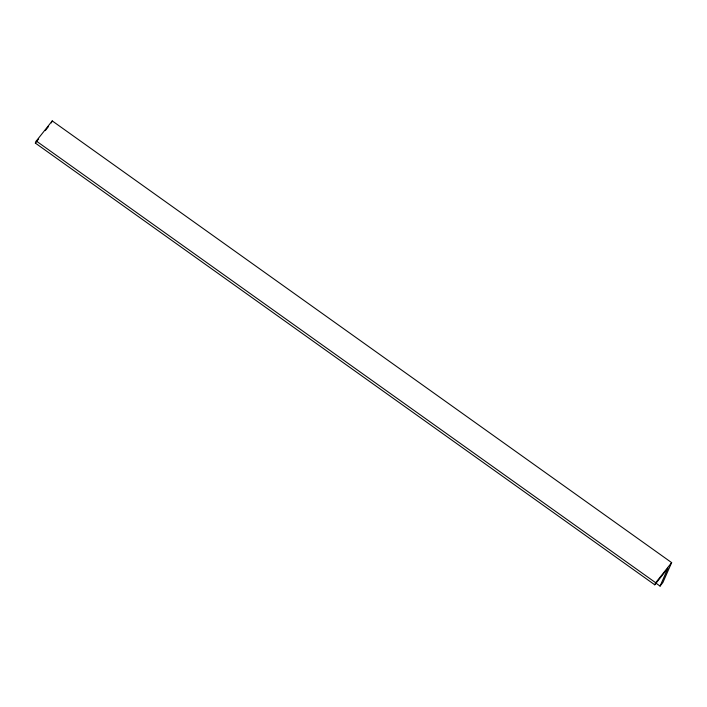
<?xml version="1.0" encoding="UTF-8"?>
<svg xmlns="http://www.w3.org/2000/svg" width="707" height="707" viewBox="0 0 707 707"><rect width="100%" height="100%" fill="white"/><g stroke="black" fill="none" stroke-linecap="round" stroke-linejoin="round"><path stroke-width="1.06" d="M660.064 586.094L667.965 568.181L654.762 584.804L35.35 143.097L36.269 141.011L52.238 120.906L671.65 562.622L662.83 582.612L660.064 586.094L655.566 582.895M51.364 122.903L52.238 120.906M654.762 584.804L655.672 582.727L671.65 562.622M35.35 143.097L38.655 138.934M45.257 130.627L48.553 126.465M36.269 141.011L655.672 582.727"/></g></svg>
